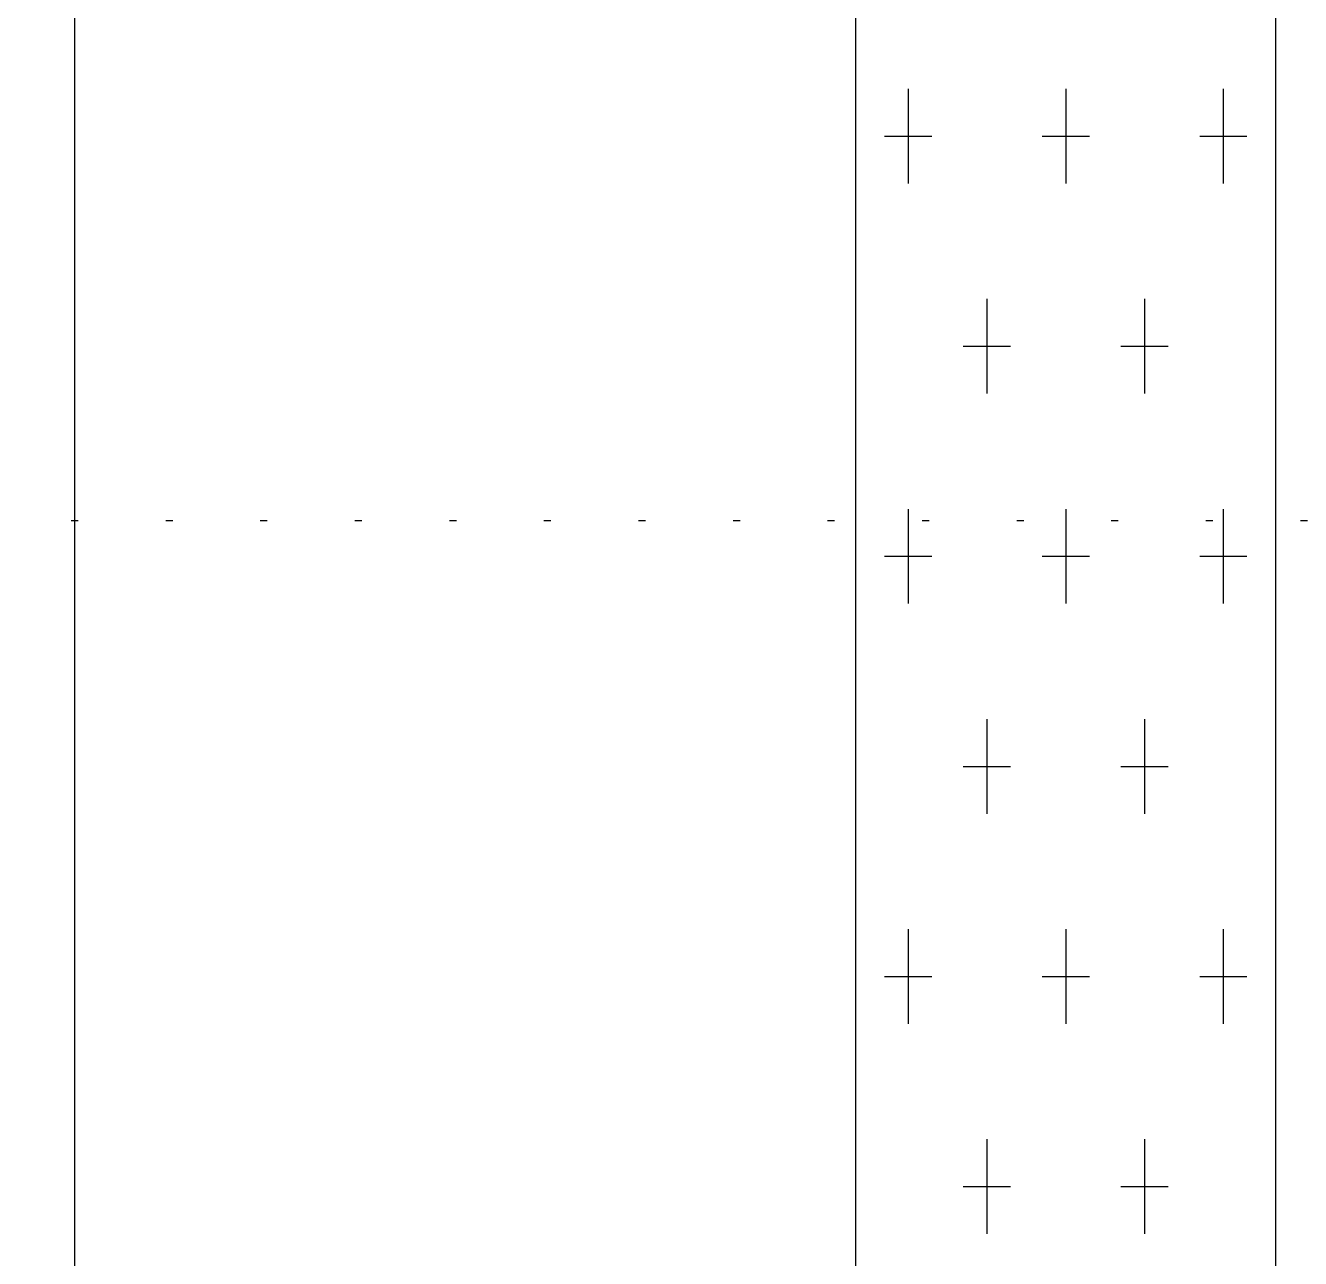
# Model space of a CAD drawing. Header units: millimetres. Extents: x -1499 to 6658, y -12483 to -6008.
# Drawn here: x 2095.46 to 2113.66, y -10827.6 to -10809.99 of the extents above; entities that cross this region are included whole.
import ezdxf

# ---------------------------------------------------------------- set-up
doc = ezdxf.new("R2010")
doc.units = ezdxf.units.MM
doc.linetypes.add('A-DOTLN01H', pattern=[0.125, 0, -0.125])
for name, color, linetype in [('CR-GRID', 56, 'A-DOTLN01H'), ('Layer', 7, 'Continuous'), ('수직그리드', 1, 'Continuous')]:
    doc.layers.add(name, color=color, linetype=linetype)

# ---------------------------------------------------------------- blocks, each defined once
blk = doc.blocks.new('TB-14')
at = {"layer": 'Layer'}
for points in [[(-1, -9), (-1, -18), (1, -18), (1, -9), (-1, -9)], [(-0.75, -9.7625), (-0.75, -9.9875)], [(0, -9.7625), (0, -9.9875)], [(0.75, -9.7625), (0.75, -9.9875)], [(-0.8625, -9.875), (-0.6375, -9.875)], [(-0.1125, -9.875), (0.1125, -9.875)], [(0.6375, -9.875), (0.8625, -9.875)], [(-0.375, -10.2625), (-0.375, -10.4875)], [(0.375, -10.2625), (0.375, -10.4875)], [(-0.4875, -10.375), (-0.2625, -10.375)], [(0.2625, -10.375), (0.4875, -10.375)], [(-0.75, -10.7625), (-0.75, -10.9875)], [(0, -10.7625), (0, -10.9875)], [(0.75, -10.7625), (0.75, -10.9875)], [(-0.8625, -10.875), (-0.6375, -10.875)], [(-0.1125, -10.875), (0.1125, -10.875)], [(0.6375, -10.875), (0.8625, -10.875)], [(-0.375, -11.2625), (-0.375, -11.4875)], [(0.375, -11.2625), (0.375, -11.4875)], [(-0.4875, -11.375), (-0.2625, -11.375)], [(0.2625, -11.375), (0.4875, -11.375)], [(-0.75, -11.7625), (-0.75, -11.9875)], [(0, -11.7625), (0, -11.9875)], [(0.75, -11.7625), (0.75, -11.9875)], [(-0.8625, -11.875), (-0.6375, -11.875)], [(-0.1125, -11.875), (0.1125, -11.875)], [(0.6375, -11.875), (0.8625, -11.875)], [(-0.375, -12.2625), (-0.375, -12.4875)], [(0.375, -12.2625), (0.375, -12.4875)], [(-0.4875, -12.375), (-0.2625, -12.375)], [(0.2625, -12.375), (0.4875, -12.375)]]:
    blk.add_lwpolyline(points, dxfattribs=at)

msp = doc.modelspace()

# ---------------------------------------------------------------- linework, layer by layer
at = {"layer": 'CR-GRID', "linetype": 'A-DOTLN01H', "ltscale": 10}
msp.add_line((696.157, -10817.058), (6196.157, -10817.058), dxfattribs=at)
at = {"layer": '수직그리드'}
msp.add_line((2096.157, -10711.77), (2096.157, -11873.058), dxfattribs=at)

# ---------------------------------------------------------------- block references
at = {"xscale": 3, "yscale": 6, "zscale": 3}
msp.add_blockref('TB-14', (2110.307, -10752.322), dxfattribs=at)

doc.saveas('drawing.dxf')
